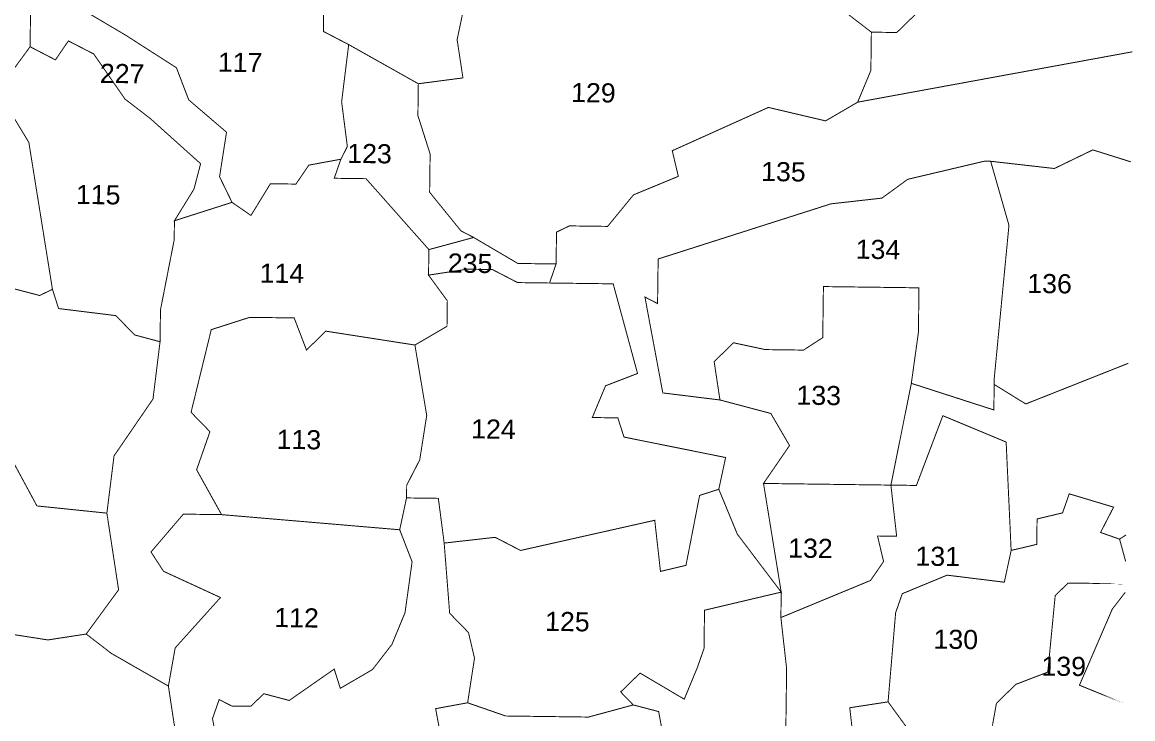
# Model space of a CAD drawing. Header units: metres. Extents: x 259177 to 277314, y 2171367 to 2185445.
# Drawn here: x 276488 to 277179, y 2174500 to 2174934 of the extents above; entities that cross this region are included whole.
import ezdxf

# ---------------------------------------------------------------- set-up
doc = ezdxf.new("R2010")
doc.units = ezdxf.units.M
doc.header["$MEASUREMENT"] = 0
doc.layers.add('SURVEY NO.', color=7, linetype='Continuous')
doc.layers.add('SURVEY PLOT BOUNDARY', color=35, linetype='Continuous')
doc.styles.add('PDF Arial', font='arial.ttf')

# ---------------------------------------------------------------- blocks, each defined once
blk = doc.blocks.new('FEWEWFEWQT')
at = {"layer": 'SURVEY PLOT BOUNDARY', "lineweight": 18, "const_width": 0.001}
for points in [[(282153.6891, 2174206.9095), (282153.6825, 2174206.9429), (282153.6558, 2174206.9495), (282153.6425, 2174206.9629), (282153.6625, 2174206.9829), (282153.7091, 2174206.9562), (282153.7224, 2174206.9895), (282153.7291, 2174207.0095), (282153.7291, 2174207.0495), (282153.8091, 2174207.0695), (282153.8091, 2174207.0429), (282153.8158, 2174206.9895), (282153.8158, 2174206.9229)], [(282153.8891, 2174206.8962), (282153.8824, 2174206.9495), (282153.9224, 2174206.9562), (282153.9424, 2174206.9295)], [(282154.0291, 2174206.9162), (282154.0358, 2174206.9562), (282154.0558, 2174206.9762), (282154.0891, 2174206.9895), (282154.0958, 2174207.0695), (282154.1091, 2174207.0829), (282154.0958, 2174207.0695), (282154.0891, 2174206.9895), (282154.0558, 2174206.9762), (282154.0358, 2174206.9562), (282154.0291, 2174206.9162)], [(282153.9424, 2174206.9295), (282153.9224, 2174206.9562), (282153.9291, 2174207.0495), (282153.9358, 2174207.0695), (282153.9824, 2174207.0895), (282154.0424, 2174207.0829), (282154.0491, 2174207.1162), (282154.0758, 2174207.1229), (282154.0758, 2174207.1495), (282154.1024, 2174207.1562), (282154.1091, 2174207.1762), (282154.1557, 2174207.1629), (282154.1424, 2174207.1362), (282154.1624, 2174207.1295), (282154.1691, 2174207.1062), (282154.1624, 2174207.1295), (282154.1691, 2174207.134), (282154.1624, 2174207.1295), (282154.1424, 2174207.1362), (282154.1557, 2174207.1629), (282154.1091, 2174207.1762), (282154.1024, 2174207.1562), (282154.0758, 2174207.1495), (282154.0758, 2174207.1229), (282154.0491, 2174207.1162), (282154.0424, 2174207.2295), (282153.9758, 2174207.2562), (282153.9491, 2174207.1829), (282153.9224, 2174207.1829), (282153.9424, 2174207.2896), (282154.0291, 2174207.2629), (282154.0291, 2174207.2896), (282154.0624, 2174207.2696), (282154.1691, 2174207.3135), (282154.0624, 2174207.2696), (282154.0291, 2174207.2896), (282154.0291, 2174207.2962), (282154.0424, 2174207.4562), (282154.0224, 2174207.5229), (282154.0891, 2174207.5162), (282154.1291, 2174207.5362), (282154.1691, 2174207.5242), (282154.1291, 2174207.5362), (282154.0891, 2174207.5162), (282154.0224, 2174207.5229), (282154.0158, 2174207.5229), (282153.9358, 2174207.5029), (282153.9091, 2174207.4829), (282153.8558, 2174207.4762), (282153.6758, 2174207.4162), (282153.6758, 2174207.3696), (282153.6625, 2174207.3762), (282153.6825, 2174207.2762), (282153.7424, 2174207.2696), (282153.7958, 2174207.2562), (282153.8158, 2174207.2229), (282153.7891, 2174207.1829), (282153.8091, 2174207.0695), (282153.7624, 2174207.1295), (282153.7424, 2174207.1762), (282153.7491, 2174207.2095), (282153.6425, 2174207.2295), (282153.6358, 2174207.2495), (282153.6091, 2174207.2495), (282153.6225, 2174207.2829), (282153.6558, 2174207.2962), (282153.6291, 2174207.3896), (282153.5625, 2174207.3896), (282153.5691, 2174207.4096), (282153.5691, 2174207.4429), (282153.5825, 2174207.4496), (282153.6225, 2174207.4496), (282153.6491, 2174207.4829), (282153.6958, 2174207.5029), (282153.6891, 2174207.5296), (282153.7891, 2174207.5762), (282153.8491, 2174207.5629), (282153.8824, 2174207.5829), (282154.1691, 2174207.6393), (282153.8824, 2174207.5829), (282153.8958, 2174207.6162), (282153.8958, 2174207.6563), (282153.9224, 2174207.6563), (282153.9691, 2174207.7029)], [(282153.9691, 2174207.7029), (282153.9224, 2174207.6563), (282153.8958, 2174207.6563), (282153.8691, 2174207.6763)], [(282153.8691, 2174207.6763), (282153.8958, 2174207.6563), (282153.8958, 2174207.6162), (282153.8824, 2174207.5829), (282153.8491, 2174207.5629), (282153.7891, 2174207.5762), (282153.6891, 2174207.5296), (282153.6958, 2174207.5029), (282153.6491, 2174207.4829), (282153.6225, 2174207.4496), (282153.5825, 2174207.4496), (282153.5691, 2174207.4429), (282153.5691, 2174207.4096), (282153.5291, 2174207.4096), (282153.4825, 2174207.4362), (282153.4691, 2174207.4429), (282153.4358, 2174207.4829), (282153.4358, 2174207.5229), (282153.4225, 2174207.5629), (282153.4225, 2174207.5962), (282153.4691, 2174207.6029), (282153.4625, 2174207.6429), (282153.4691, 2174207.6763)], [(282153.2225, 2174206.8962), (282153.2158, 2174206.9295), (282153.2225, 2174206.9495), (282153.2358, 2174206.9429), (282153.2558, 2174206.9429), (282153.2691, 2174206.9562), (282153.2958, 2174206.9495), (282153.3425, 2174206.9829), (282153.3491, 2174206.9629), (282153.3825, 2174206.9829), (282153.4025, 2174207.0095), (282153.4158, 2174207.0429), (282153.4225, 2174207.0962), (282153.4091, 2174207.1295), (282153.4158, 2174207.1629), (282153.4491, 2174207.1629), (282153.4558, 2174207.1162), (282153.4625, 2174207.0429), (282153.4825, 2174207.0229), (282153.4891, 2174206.9962), (282153.4825, 2174206.9495), (282153.4491, 2174206.9429), (282153.4625, 2174206.8762)], [(282153.1758, 2174206.9229), (282153.1692, 2174206.9629), (282153.1758, 2174207.0029), (282153.2225, 2174207.0562), (282153.1625, 2174207.0829), (282153.1492, 2174207.1029), (282153.1825, 2174207.1429), (282153.2225, 2174207.1429), (282153.4091, 2174207.1295), (282153.4225, 2174207.0962), (282153.4158, 2174207.0429), (282153.4025, 2174207.0095), (282153.3825, 2174206.9829), (282153.3491, 2174206.9629), (282153.3425, 2174206.9829), (282153.2958, 2174206.9495), (282153.2691, 2174206.9562), (282153.2558, 2174206.9429), (282153.2358, 2174206.9429), (282153.2225, 2174206.9495), (282153.2158, 2174206.9295), (282153.2225, 2174206.8962)], [(282153.4625, 2174206.8762), (282153.4491, 2174206.9429), (282153.4825, 2174206.9495), (282153.5225, 2174206.9362), (282153.6091, 2174206.9362), (282153.6558, 2174206.9495), (282153.6825, 2174206.9429), (282153.6891, 2174206.9095)]]:
    blk.add_lwpolyline(points, dxfattribs=at)
for points in [[(282153.0558, 2174207.7429), (282153.0158, 2174207.7229), (282153.0158, 2174207.6296), (282152.9825, 2174207.5829), (282153.0158, 2174207.5296), (282153.0425, 2174207.3762), (282153.0292, 2174207.3696), (282153.0025, 2174207.3762), (282152.9092, 2174207.3896), (282152.8892, 2174207.5029), (282152.8758, 2174207.5562), (282152.8492, 2174207.5562), (282152.8425, 2174207.6362), (282152.8692, 2174207.6496), (282152.9158, 2174207.6496), (282152.9358, 2174207.6696), (282152.9358, 2174207.7696), (282152.9892, 2174207.7829), (282152.9958, 2174207.8096), (282153.0225, 2174207.7963), (282153.0225, 2174207.7829), (282153.0425, 2174207.7629)], [(282153.4225, 2174207.5962), (282153.3491, 2174207.6362), (282153.3225, 2174207.6496), (282153.3225, 2174207.6896), (282153.3558, 2174207.6829), (282153.3758, 2174207.7296), (282153.4025, 2174207.7296), (282153.4158, 2174207.7829), (282153.5358, 2174207.7763), (282153.5558, 2174207.7696), (282153.5625, 2174207.7496), (282153.5558, 2174207.7229), (282153.5491, 2174207.6896), (282153.5225, 2174207.6763), (282153.4691, 2174207.6763), (282153.4625, 2174207.6429), (282153.4691, 2174207.6029)], [(282153.2292, 2174207.4696), (282153.1692, 2174207.4496), (282153.1892, 2174207.4829), (282153.1958, 2174207.5096), (282153.1425, 2174207.5562), (282153.1158, 2174207.5762), (282153.0825, 2174207.6229), (282153.0558, 2174207.6362), (282153.0425, 2174207.6162), (282153.0158, 2174207.6296), (282153.0158, 2174207.7229), (282153.0558, 2174207.7429), (282153.0692, 2174207.7496), (282153.0692, 2174207.7096), (282153.0692, 2174207.6696), (282153.1158, 2174207.6429), (282153.1692, 2174207.6096), (282153.1825, 2174207.5762), (282153.2225, 2174207.5429), (282153.2158, 2174207.4962)], [(282153.3491, 2174207.6362), (282153.3425, 2174207.5762), (282153.3491, 2174207.5296), (282153.3425, 2174207.5162), (282153.3091, 2174207.5096), (282153.2958, 2174207.4896), (282153.2691, 2174207.4896), (282153.2492, 2174207.4562), (282153.2292, 2174207.4696), (282153.2158, 2174207.4962), (282153.2225, 2174207.5429), (282153.1825, 2174207.5762), (282153.1692, 2174207.6096), (282153.1158, 2174207.6429), (282153.0692, 2174207.6696), (282153.0692, 2174207.7096), (282153.0692, 2174207.7496), (282153.1625, 2174207.7429), (282153.1958, 2174207.7296), (282153.2025, 2174207.7096), (282153.3225, 2174207.6896), (282153.3225, 2174207.6496)], [(282153.1692, 2174207.4496), (282153.1692, 2174207.4296), (282153.1558, 2174207.3562), (282153.1558, 2174207.3229), (282153.1292, 2174207.3296), (282153.1092, 2174207.3496), (282153.0492, 2174207.3562), (282153.0425, 2174207.3762), (282153.0158, 2174207.5296), (282152.9825, 2174207.5829), (282153.0158, 2174207.6296), (282153.0425, 2174207.6162), (282153.0558, 2174207.6362), (282153.0825, 2174207.6229), (282153.1158, 2174207.5762), (282153.1425, 2174207.5562), (282153.1958, 2174207.5096), (282153.1892, 2174207.4829)], [(282153.4825, 2174207.4362), (282153.4358, 2174207.4229), (282153.3691, 2174207.4962), (282153.3358, 2174207.4962), (282153.3425, 2174207.5162), (282153.3491, 2174207.5296), (282153.3425, 2174207.5762), (282153.3491, 2174207.6362), (282153.4225, 2174207.5962), (282153.4225, 2174207.5629), (282153.4358, 2174207.5229), (282153.4358, 2174207.4829), (282153.4691, 2174207.4429)], [(282153.4358, 2174207.4229), (282153.4358, 2174207.3962), (282153.4558, 2174207.3696), (282153.4558, 2174207.3429), (282153.4225, 2174207.3229), (282153.3291, 2174207.3362), (282153.3091, 2174207.3162), (282153.2958, 2174207.3496), (282153.2492, 2174207.3496), (282153.2092, 2174207.3362), (282153.1892, 2174207.2495), (282153.2092, 2174207.2295), (282153.1958, 2174207.1895), (282153.2225, 2174207.1429), (282153.1825, 2174207.1429), (282153.1492, 2174207.1029), (282153.1625, 2174207.0829), (282153.2225, 2174207.0562), (282153.1758, 2174207.0029), (282153.1692, 2174206.9629), (282153.1092, 2174206.9962), (282153.0825, 2174207.0162), (282153.1158, 2174207.0629), (282153.1025, 2174207.1429), (282153.1092, 2174207.2029), (282153.1492, 2174207.2629), (282153.1558, 2174207.3229), (282153.1558, 2174207.3562), (282153.1692, 2174207.4296), (282153.1692, 2174207.4496), (282153.2292, 2174207.4696), (282153.2492, 2174207.4562), (282153.2691, 2174207.4896), (282153.2958, 2174207.4896), (282153.3091, 2174207.5096), (282153.3425, 2174207.5162), (282153.3358, 2174207.4962), (282153.3691, 2174207.4962)], [(282154.0224, 2174207.5229), (282154.0424, 2174207.4562), (282154.0291, 2174207.2962), (282154.0291, 2174207.2896), (282154.0291, 2174207.2629), (282153.9424, 2174207.2896), (282153.9491, 2174207.3429), (282153.9491, 2174207.3896), (282153.8491, 2174207.3896), (282153.8491, 2174207.3362), (282153.8291, 2174207.3229), (282153.7891, 2174207.3229), (282153.7558, 2174207.3296), (282153.7358, 2174207.3096), (282153.7424, 2174207.2696), (282153.6825, 2174207.2762), (282153.6625, 2174207.3762), (282153.6758, 2174207.3696), (282153.6758, 2174207.4162), (282153.8558, 2174207.4762), (282153.9091, 2174207.4829), (282153.9358, 2174207.5029), (282154.0158, 2174207.5229)], [(282153.5691, 2174207.4096), (282153.5625, 2174207.3896), (282153.5291, 2174207.3896), (282153.5025, 2174207.4029), (282153.4758, 2174207.4029), (282153.4358, 2174207.3962), (282153.4358, 2174207.4229), (282153.4825, 2174207.4362), (282153.5291, 2174207.4096)], [(282153.4558, 2174207.1162), (282153.4491, 2174207.1629), (282153.4158, 2174207.1629), (282153.4158, 2174207.1762), (282153.4291, 2174207.2029), (282153.4358, 2174207.2495), (282153.4225, 2174207.3229), (282153.4558, 2174207.3429), (282153.4558, 2174207.3696), (282153.4358, 2174207.3962), (282153.4758, 2174207.4029), (282153.5025, 2174207.4029), (282153.5291, 2174207.3896), (282153.5625, 2174207.3896), (282153.6291, 2174207.3896), (282153.6558, 2174207.2962), (282153.6225, 2174207.2829), (282153.6091, 2174207.2495), (282153.6358, 2174207.2495), (282153.6425, 2174207.2295), (282153.7491, 2174207.2095), (282153.7424, 2174207.1762), (282153.7224, 2174207.1695), (282153.7091, 2174207.0962), (282153.6825, 2174207.0895), (282153.6758, 2174207.1429), (282153.5358, 2174207.1095), (282153.5091, 2174207.1229)], [(282153.9224, 2174207.1829), (282153.7891, 2174207.1829), (282153.8158, 2174207.2229), (282153.7958, 2174207.2562), (282153.7424, 2174207.2696), (282153.7358, 2174207.3096), (282153.7558, 2174207.3296), (282153.7891, 2174207.3229), (282153.8291, 2174207.3229), (282153.8491, 2174207.3362), (282153.8491, 2174207.3896), (282153.9491, 2174207.3896), (282153.9491, 2174207.3429), (282153.9424, 2174207.2896)], [(282153.1558, 2174207.3229), (282153.1492, 2174207.2629), (282153.1092, 2174207.2029), (282153.1025, 2174207.1429), (282153.0292, 2174207.1495), (282152.9958, 2174207.2095), (282152.9625, 2174207.1829), (282152.8558, 2174207.1762), (282152.8358, 2174207.0762), (282152.7959, 2174207.0695), (282152.7825, 2174207.0829), (282152.7825, 2174207.1562), (282152.7959, 2174207.2362), (282152.7825, 2174207.2896), (282152.8892, 2174207.2629), (282152.9892, 2174207.2562), (282152.9892, 2174207.2896), (282153.0025, 2174207.3762), (282153.0292, 2174207.3696), (282153.0425, 2174207.3762), (282153.0492, 2174207.3562), (282153.1092, 2174207.3496), (282153.1292, 2174207.3296)], [(282153.4225, 2174207.3229), (282153.4358, 2174207.2495), (282153.4291, 2174207.2029), (282153.4158, 2174207.1762), (282153.4158, 2174207.1629), (282153.4091, 2174207.1295), (282153.2225, 2174207.1429), (282153.1958, 2174207.1895), (282153.2092, 2174207.2295), (282153.1892, 2174207.2495), (282153.2092, 2174207.3362), (282153.2492, 2174207.3496), (282153.2958, 2174207.3496), (282153.3091, 2174207.3162), (282153.3291, 2174207.3362)], [(282154.0491, 2174207.1162), (282154.0424, 2174207.0829), (282153.9824, 2174207.0895), (282153.9358, 2174207.0695), (282153.9291, 2174207.0495), (282153.9224, 2174206.9562), (282153.8824, 2174206.9495), (282153.8891, 2174206.8962), (282153.8491, 2174206.8962), (282153.8158, 2174206.9229), (282153.8158, 2174206.9895), (282153.8091, 2174207.0429), (282153.9024, 2174207.0829), (282153.9158, 2174207.1029), (282153.9091, 2174207.1295), (282153.9291, 2174207.1295), (282153.9224, 2174207.1829), (282153.9491, 2174207.1829), (282153.9758, 2174207.2562), (282154.0424, 2174207.2295)], [(282153.1025, 2174207.1429), (282153.1158, 2174207.0629), (282153.0825, 2174207.0162), (282153.0425, 2174207.0095), (282152.9958, 2174207.0162), (282152.9558, 2174207.0362), (282152.8558, 2174207.0429), (282152.8158, 2174207.0362), (282152.7959, 2174207.0695), (282152.8358, 2174207.0762), (282152.8558, 2174207.1762), (282152.9625, 2174207.1829), (282152.9958, 2174207.2095), (282153.0292, 2174207.1495)], [(282153.8091, 2174207.0695), (282153.7291, 2174207.0495), (282153.7291, 2174207.0095), (282153.7224, 2174206.9895), (282153.7091, 2174206.9562), (282153.6625, 2174206.9829), (282153.6425, 2174206.9629), (282153.6558, 2174206.9495), (282153.6091, 2174206.9362), (282153.5225, 2174206.9362), (282153.4825, 2174206.9495), (282153.4891, 2174206.9962), (282153.4825, 2174207.0229), (282153.4625, 2174207.0429), (282153.4558, 2174207.1162), (282153.5091, 2174207.1229), (282153.5358, 2174207.1095), (282153.6758, 2174207.1429), (282153.6825, 2174207.0895), (282153.7091, 2174207.0962), (282153.7224, 2174207.1695), (282153.7424, 2174207.1762), (282153.7624, 2174207.1295)], [(282153.9224, 2174207.1829), (282153.9291, 2174207.1295), (282153.9091, 2174207.1295), (282153.9158, 2174207.1029), (282153.9024, 2174207.0829), (282153.8091, 2174207.0429), (282153.8091, 2174207.0695), (282153.7891, 2174207.1829)], [(282154.1691, 2174207.0829), (282154.1091, 2174207.0829)], [(282154.1691, 2174206.9579), (282154.1224, 2174206.9762), (282154.1557, 2174207.0562), (282154.1691, 2174207.074), (282154.1557, 2174207.0562), (282154.1224, 2174206.9762)], [(282152.8158, 2174207.0362), (282152.8558, 2174207.0429), (282152.9558, 2174207.0362), (282152.9958, 2174207.0162), (282153.0425, 2174207.0095), (282153.0825, 2174207.0162), (282153.1092, 2174206.9962), (282153.1692, 2174206.9629), (282153.1758, 2174206.9229), (282153.1825, 2174206.9029), (282153.1558, 2174206.8895), (282153.0825, 2174206.8562), (282153.0625, 2174206.8495), (282153.0358, 2174206.8629), (282152.9692, 2174206.8562), (282152.9292, 2174206.8428), (282152.7892, 2174206.8829), (282152.7692, 2174206.8562), (282152.7092, 2174206.8295), (282152.7025, 2174206.9029), (282152.7159, 2174206.9762), (282152.7425, 2174207.0429), (282152.8025, 2174207.0229)]]:
    blk.add_lwpolyline(points, close=True, dxfattribs=at)
at = {"layer": 'SURVEY NO.', "char_height": 0.02, "attachment_point": 7, "style": 'PDF Arial'}
for s, insert in [('117', (282153.2125, 2174207.6061)), ('227', (282153.0892, 2174207.5928)), ('129', (282153.5825, 2174207.5789)), ('123', (282153.3491, 2174207.5122)), ('135', (282153.7824, 2174207.4989)), ('115', (282153.0658, 2174207.4656)), ('134', (282153.8824, 2174207.4189)), ('235', (282153.4558, 2174207.3989)), ('114', (282153.2591, 2174207.3861)), ('136', (282154.0624, 2174207.3855)), ('133', (282153.8224, 2174207.2655)), ('124', (282153.4825, 2174207.2261)), ('113', (282153.2791, 2174207.2122)), ('132', (282153.8158, 2174207.1055)), ('131', (282153.9491, 2174207.0988)), ('112', (282153.2791, 2174207.0261)), ('125', (282153.5625, 2174207.0255)), ('130', (282153.9691, 2174207.0122)), ('139', (282154.0824, 2174206.9855))]:
    blk.add_mtext(s, dxfattribs=dict(at, insert=insert))

msp = doc.modelspace()

# ---------------------------------------------------------------- block references
at = {"xscale": 594.7216958835667, "yscale": 594.7216958835667, "zscale": 594.7216958835667, "rotation": 359.254356221976}
msp.add_blockref('FEWEWFEWQT', (-184338996.59, -1288580324.59), dxfattribs=at)

doc.saveas('drawing.dxf')
